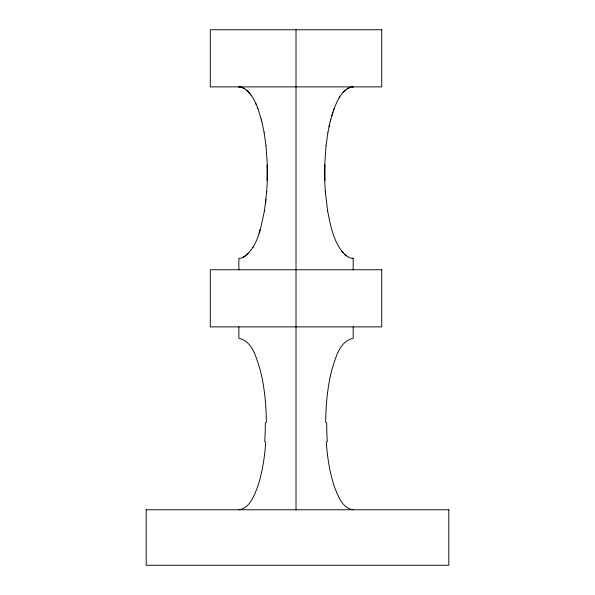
<?xml version="1.0" encoding="UTF-8"?>
<svg xmlns="http://www.w3.org/2000/svg" width="595" height="595" viewBox="0 0 595 595"><rect width="100%" height="100%" fill="white"/><g stroke="black" fill="none" stroke-linecap="round" stroke-linejoin="round"><path stroke-width="0.89" d="M325.673 422.569C325.829 404.734 327.481 386.81 331.95 369.51C335.736 357.93 339.351 341.158 353.162 338.332L353.162 326.9M267.326 180.278L266.716 191.85M324.699 164.964L326.03 145.723M265.764 441.817C264.641 457.22 262.447 472.698 257.404 487.35C253.894 496.163 249.655 508.331 238.87 509.766M266.716 191.835L264.433 210.913M265.549 203.289L266.002 199.504M326.03 145.738L327.919 132.425M264.433 210.898C260.722 227.26 258.163 248.204 242.448 257.657A16.11 11.818 -74.5 0 1 239.763 258.275L238.87 258.327L238.87 269.758M327.919 132.44L330.299 121.179M329.013 126.794L329.422 124.928M330.299 121.194L330.783 119.32M330.783 119.335L334.078 108.811M260.216 229.596L259.078 233.225M331.817 115.638L332.955 112.016M333.691 109.882C336.978 101.433 340.838 91.652 349.585 87.569A16.11 11.841 -74.9 0 1 352.27 86.922L353.162 86.892L352.255 86.937M252.771 247.505L253.321 246.553M339.262 97.729L339.834 96.799M343.092 92.403L343.821 91.608M248.212 253.619L246.68 255.062M344.572 90.864L345.353 90.165M245.876 255.716L242.448 257.657M346.997 88.923L347.852 88.395M348.715 87.941L349.585 87.569M146.154 509.766L448.846 509.766M261.25 119.335C257.665 107.769 254.05 93.601 242.448 87.569A16.11 11.848 75 0 0 239.778 86.922L238.87 86.892L241.6 86.9M346.149 255.709L349.585 257.657A16.11 11.818 74.5 0 0 352.255 258.275L353.162 258.327L353.162 269.758M238.87 86.892L239.778 86.937M352.255 258.282L353.162 258.327M353.162 509.766C342.378 508.331 338.139 496.163 334.628 487.35C329.585 472.698 327.391 457.22 326.268 441.817M242.448 87.569L244.181 88.395M327.6 210.898C330.79 226.576 333.817 244.367 346.149 255.716M344.572 254.363L345.353 255.062M246.68 90.165L247.461 90.864M248.212 91.608L249.647 93.229M343.092 252.83L341.709 251.142M250.324 94.092L250.978 94.977M255.828 103.634L256.281 104.653M257.553 107.769L257.955 108.826M261.25 119.32L261.726 121.194M261.726 121.179L264.106 132.44M264.106 132.425L266.002 145.738M327.6 210.913L325.316 191.835M266.002 145.723L267.326 164.964M325.316 191.85L324.699 180.278M266.359 422.569C266.203 404.734 264.552 386.81 260.075 369.51C256.289 357.93 252.682 341.158 238.87 338.332L238.87 326.9M448.801 509.766L448.801 565.25L146.199 565.25L146.199 509.766M296.012 29.75L296.012 509.766M327.31 441.743A246.561 229.759 89.9 0 1 326.729 422.576M265.303 422.576A246.561 229.759 -89.9 0 1 264.716 441.743M381.73 29.75L210.295 29.75L210.295 86.892L381.73 86.892L381.73 29.75M381.73 269.758L210.295 269.758L210.295 326.9L381.73 326.9L381.73 269.758M324.87 164.956A241.726 228.205 90 0 0 324.87 180.27A241.726 228.205 -89.9 0 1 324.87 164.971M267.155 180.27A241.726 228.205 -90 0 0 267.155 164.956A241.726 228.205 89.9 0 1 267.155 180.285"/></g></svg>
